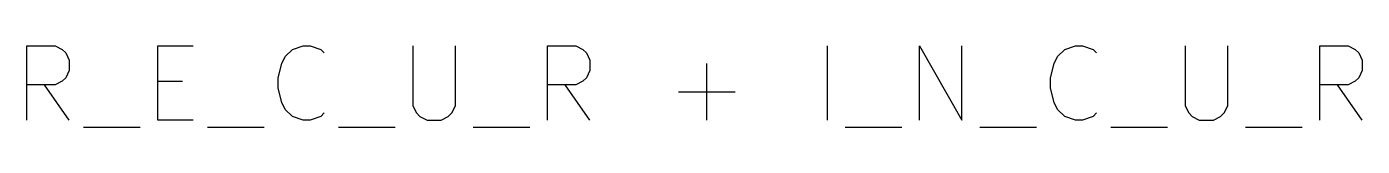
# Model space of a CAD drawing. Header units: centimetres. Extents: x 3.28 to 6.87, y 9.59 to 9.8.
import ezdxf

# ---------------------------------------------------------------- set-up
doc = ezdxf.new("R2010")
doc.units = ezdxf.units.CM
doc.layers.get('0').update_dxf_attribs({"linetype": 'CONTINUOUS'})

msp = doc.modelspace()

# ---------------------------------------------------------------- linework, layer by layer
at = {"color": 7}
for points in [[(3.277024, 9.604704), (3.277024, 9.804704), (3.353214, 9.804704), (3.372262, 9.79518), (3.381786, 9.785656), (3.391309, 9.766609), (3.391309, 9.738037), (3.381786, 9.71899), (3.372262, 9.709466), (3.353214, 9.699942), (3.277024, 9.699942)], [(3.724643, 9.604704), (3.629405, 9.604704), (3.629405, 9.804704), (3.724643, 9.804704)], [(4.077024, 9.623751), (4.0675, 9.614228), (4.038928, 9.604704), (4.019881, 9.604704), (3.991309, 9.614228), (3.972262, 9.633275), (3.962738, 9.652323), (3.953214, 9.690418), (3.953214, 9.71899), (3.962738, 9.757085), (3.972262, 9.776132), (3.991309, 9.79518), (4.019881, 9.804704), (4.038928, 9.804704), (4.0675, 9.79518), (4.077024, 9.785656)], [(4.315119, 9.804704), (4.315119, 9.642799), (4.324643, 9.623751), (4.334167, 9.614228), (4.353214, 9.604704), (4.39131, 9.604704), (4.410357, 9.614228), (4.419881, 9.623751), (4.429405, 9.642799), (4.429405, 9.804704)], [(4.677024, 9.604704), (4.677024, 9.804704), (4.753214, 9.804704), (4.772262, 9.79518), (4.781786, 9.785656), (4.791309, 9.766609), (4.791309, 9.738037), (4.781786, 9.71899), (4.772262, 9.709466), (4.753214, 9.699942), (4.677024, 9.699942)], [(5.429405, 9.604704), (5.429405, 9.804704)], [(5.677024, 9.604704), (5.677024, 9.804704), (5.791309, 9.604704), (5.791309, 9.804704)], [(6.153214, 9.623751), (6.14369, 9.614228), (6.115119, 9.604704), (6.096071, 9.604704), (6.0675, 9.614228), (6.048452, 9.633275), (6.038928, 9.652323), (6.029405, 9.690418), (6.029405, 9.71899), (6.038928, 9.757085), (6.048452, 9.776132), (6.0675, 9.79518), (6.096071, 9.804704), (6.115119, 9.804704), (6.14369, 9.79518), (6.153214, 9.785656)], [(6.391309, 9.804704), (6.391309, 9.642799), (6.400833, 9.623751), (6.410357, 9.614228), (6.429405, 9.604704), (6.4675, 9.604704), (6.486548, 9.614228), (6.496071, 9.623751), (6.505595, 9.642799), (6.505595, 9.804704)], [(6.753214, 9.604704), (6.753214, 9.804704), (6.829405, 9.804704), (6.848452, 9.79518), (6.857976, 9.785656), (6.8675, 9.766609), (6.8675, 9.738037), (6.857976, 9.71899), (6.848452, 9.709466), (6.829405, 9.699942), (6.753214, 9.699942)], [(5.105595, 9.604704), (5.105595, 9.757085)], [(3.391309, 9.604704), (3.324643, 9.699942)], [(3.629405, 9.709466), (3.696071, 9.709466)], [(4.791309, 9.604704), (4.724643, 9.699942)], [(6.8675, 9.604704), (6.800833, 9.699942)], [(5.029405, 9.680894), (5.181786, 9.680894)], [(3.429405, 9.585656), (3.581786, 9.585656)], [(3.762738, 9.585656), (3.915119, 9.585656)], [(4.115119, 9.585656), (4.2675, 9.585656)], [(4.477024, 9.585656), (4.629405, 9.585656)], [(5.477024, 9.585656), (5.629405, 9.585656)], [(5.838928, 9.585656), (5.991309, 9.585656)], [(6.19131, 9.585656), (6.34369, 9.585656)], [(6.553214, 9.585656), (6.705595, 9.585656)]]:
    msp.add_lwpolyline(points, dxfattribs=at)

doc.saveas('drawing.dxf')
